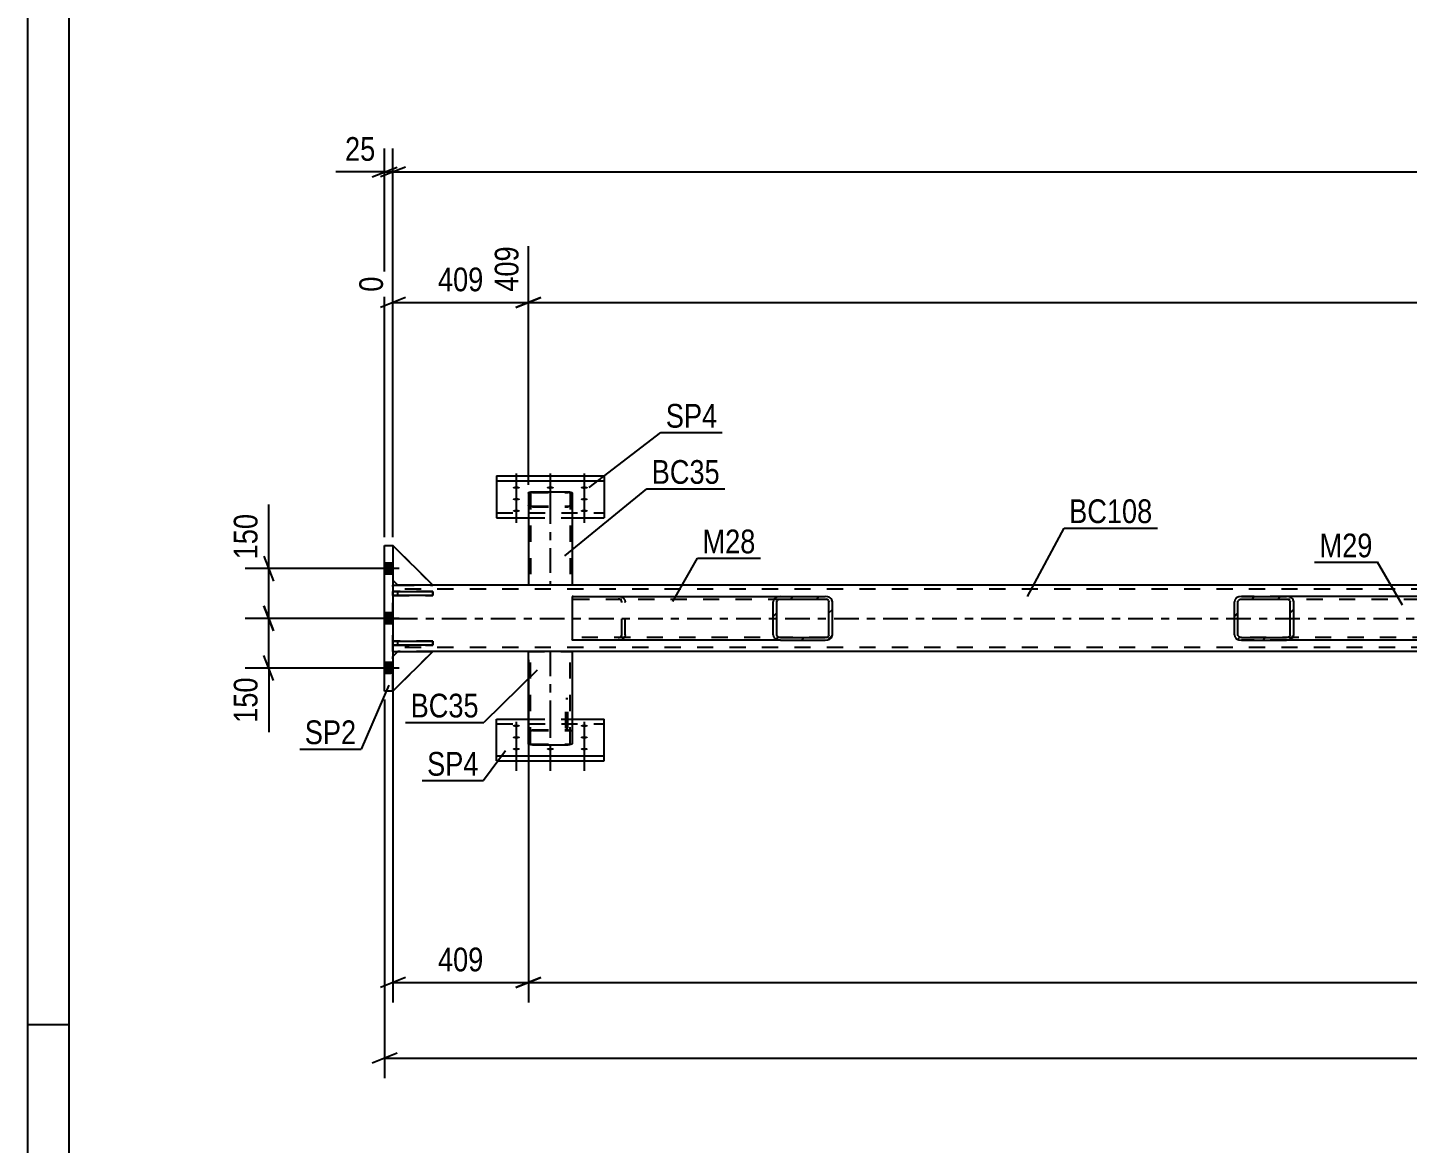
# Model space of a CAD drawing. Header units: millimetres. Extents: x -81 to 760, y -449 to 145.
# Drawn here: x -80.9 to 85.7, y -314 to -179.3 of the extents above; entities that cross this region are included whole.
import ezdxf

# ---------------------------------------------------------------- set-up
doc = ezdxf.new("R2010")
doc.units = ezdxf.units.MM
doc.linetypes.add('DXK_LINE_DOT2', pattern=[3.9198, 1.9599, -1.9599])
doc.linetypes.add('DXK_LINE_DOT3', pattern=[5.9187, 2.979, -0.9799, 0.9799, -0.9799])
doc.styles.add('Arial Narrow', font='ARIALN.TTF', dxfattribs={"height": 0.2})

# ---------------------------------------------------------------- blocks, each defined once
blk = doc.blocks.new('Unknown-389626899-1162 - 18990')
at = {"color": 5, "linetype": 'Continuous'}
for p, q in [((-80.92, 145.34), (-80.92, -448.66)), ((-75.92, 140.34), (-75.92, -443.66)), ((-75.92, -299.66), (-80.92, -299.66))]:
    blk.add_line(p, q, dxfattribs=at)
blk = doc.blocks.new('Part-389626899-48535 - 48534')
at = {"linetype": 'Continuous'}
h = blk.add_hatch(dxfattribs=at)
h.set_pattern_fill('', scale=0.7, style=0, pattern_type=0)
h.set_pattern_definition([(45, (15.7176, -253.1882), (-1.57154, 1.57154), [])])
h.paths.add_polyline_path([(15.39, -253.24), (15.72, -253.19), (16, -253.05), (16.19, -252.84), (16.25, -252.6), (16.25, -248.6), (16.19, -248.35), (16, -248.14), (15.72, -248.01), (15.39, -247.96), (9.97, -247.96), (9.63, -248.01), (9.35, -248.14), (9.16, -248.35), (9.1, -248.6), (9.1, -252.6), (9.16, -252.84), (9.35, -253.05), (9.63, -253.19), (9.97, -253.24)])
h.paths.add_polyline_path([(9.8, -252.89), (9.66, -252.82), (9.57, -252.72), (9.53, -252.6), (9.53, -248.6), (9.57, -248.47), (9.66, -248.37), (9.8, -248.3), (9.97, -248.28), (15.39, -248.28), (15.55, -248.3), (15.69, -248.37), (15.79, -248.47), (15.82, -248.6), (15.82, -252.6), (15.79, -252.72), (15.69, -252.82), (15.55, -252.89), (15.39, -252.92), (9.97, -252.92)])
at = {"color": 2, "linetype": 'Continuous'}
for p, q in [((-15.04, -247.96), (-15.17, -247.98)), ((-15.17, -247.98), (-15.17, -253.19)), ((-15.04, -247.96), (9.97, -247.96)), ((9.97, -247.96), (9.63, -248.01)), ((9.97, -247.96), (15.39, -247.96)), ((15.72, -248.01), (15.39, -247.96)), ((9.16, -248.35), (9.1, -248.6)), ((9.1, -252.6), (9.1, -248.6)), ((9.53, -248.6), (9.57, -248.47)), ((9.53, -252.6), (9.53, -248.6)), ((9.8, -248.3), (9.97, -248.28)), ((9.97, -248.28), (15.39, -248.28)), ((15.39, -248.28), (15.55, -248.3)), ((15.79, -248.47), (15.82, -248.6)), ((15.82, -252.6), (15.82, -248.6)), ((16.25, -248.6), (16.19, -248.35)), ((16.25, -252.6), (16.25, -248.6)), ((-15.17, -253.22), (-15.17, -253.19)), ((-15.04, -253.24), (-15.17, -253.22)), ((9.1, -252.6), (9.16, -252.84)), ((9.57, -252.72), (9.53, -252.6)), ((9.63, -253.19), (9.97, -253.24)), ((9.97, -252.92), (9.8, -252.89)), ((9.97, -252.92), (15.39, -252.92)), ((15.55, -252.89), (15.39, -252.92)), ((15.39, -253.24), (15.72, -253.19)), ((15.82, -252.6), (15.79, -252.72)), ((16.19, -252.84), (16.25, -252.6)), ((9.97, -253.24), (-15.04, -253.24)), ((9.97, -253.24), (15.39, -253.24))]:
    blk.add_line(p, q, dxfattribs=at)
at = {"color": 7, "linetype": 'DXK_LINE_DOT2'}
for p, q in [((-9.62, -247.96), (-9.28, -248.01)), ((9.97, -247.96), (15.39, -247.96)), ((-15.17, -248.3), (-15.04, -248.28)), ((-15.04, -248.28), (15.39, -248.28)), ((-9.45, -248.3), (-9.62, -248.28)), ((-9.18, -248.6), (-9.21, -248.47)), ((-9.18, -252.6), (-9.18, -248.6)), ((-8.81, -248.35), (-8.75, -248.6)), ((-8.75, -252.6), (-8.75, -248.6)), ((-15.04, -252.92), (-15.17, -252.9)), ((15.39, -252.92), (-15.04, -252.92)), ((-9.62, -252.92), (-9.45, -252.89)), ((-9.28, -253.19), (-9.62, -253.24)), ((-9.21, -252.72), (-9.18, -252.6)), ((-8.75, -252.6), (-8.81, -252.84)), ((9.97, -253.24), (15.39, -253.24))]:
    blk.add_line(p, q, dxfattribs=at)
for centre, radius, start, end in [((-9.49, -248.77), 0.792, 31.978, 75.1661), ((-9.55, -248.68), 0.396, 31.978, 75.1661), ((-9.55, -252.51), 0.396, 284.8339, 328.022), ((-9.49, -252.42), 0.792, 284.8339, 328.022)]:
    blk.add_arc(centre, radius, start, end, dxfattribs=at)
at = {"color": 2, "linetype": 'Continuous'}
for centre, radius, start, end in [((9.84, -248.77), 0.792, 104.8339, 148.022), ((15.51, -248.77), 0.792, 31.978, 75.1661), ((9.9, -248.68), 0.396, 104.8339, 148.022), ((15.45, -248.68), 0.396, 31.978, 75.1661), ((9.84, -252.42), 0.792, 211.978, 255.1661), ((9.9, -252.51), 0.396, 211.978, 255.1661), ((15.45, -252.51), 0.396, 284.8339, 328.022), ((15.51, -252.42), 0.792, 284.8339, 328.022)]:
    blk.add_arc(centre, radius, start, end, dxfattribs=at)
blk = doc.blocks.new('Part-389626899-48547 - 48534')
at = {"color": 2, "linetype": 'Continuous'}
for p, q in [((-20.45, -265.71), (-20.45, -254.6)), ((-15.17, -254.6), (-15.17, -265.71)), ((-20.42, -265.77), (-20.45, -265.71)), ((-20.31, -265.82), (-20.42, -265.77)), ((-20.16, -265.86), (-20.31, -265.82)), ((-19.97, -265.87), (-20.16, -265.86)), ((-19.97, -265.87), (-15.65, -265.87)), ((-15.47, -265.86), (-15.65, -265.87)), ((-15.31, -265.82), (-15.47, -265.86)), ((-15.21, -265.77), (-15.31, -265.82)), ((-15.17, -265.71), (-15.21, -265.77))]:
    blk.add_line(p, q, dxfattribs=at)
at = {"color": 7, "linetype": 'DXK_LINE_DOT2'}
for p, q in [((-20.45, -254.6), (-15.17, -254.6)), ((-20.21, -265.71), (-20.21, -254.6)), ((-15.41, -265.71), (-15.41, -254.6)), ((-20.45, -264.23), (-20.42, -264.17)), ((-20.42, -264.17), (-20.31, -264.12)), ((-20.31, -264.12), (-20.16, -264.08)), ((-20.19, -264.2), (-20.21, -264.23)), ((-20.14, -264.17), (-20.19, -264.2)), ((-20.16, -264.08), (-19.97, -264.07)), ((-20.06, -264.16), (-20.14, -264.17)), ((-19.97, -264.15), (-20.06, -264.16)), ((-19.97, -264.07), (-15.65, -264.07)), ((-19.97, -264.15), (-15.65, -264.15)), ((-15.65, -264.07), (-15.47, -264.08)), ((-15.56, -264.16), (-15.65, -264.15)), ((-15.48, -264.17), (-15.56, -264.16)), ((-15.48, -264.17), (-15.47, -264.18)), ((-15.47, -264.08), (-15.31, -264.12)), ((-15.47, -264.18), (-15.43, -264.2)), ((-15.41, -264.23), (-15.43, -264.2)), ((-15.31, -264.12), (-15.21, -264.17)), ((-15.21, -264.17), (-15.17, -264.23)), ((-20.21, -265.71), (-20.19, -265.74)), ((-20.19, -265.74), (-20.14, -265.77)), ((-20.14, -265.77), (-20.06, -265.78)), ((-20.06, -265.78), (-19.97, -265.79)), ((-19.97, -265.79), (-15.65, -265.79)), ((-15.65, -265.79), (-15.56, -265.78)), ((-15.56, -265.78), (-15.48, -265.77)), ((-15.48, -265.77), (-15.43, -265.74)), ((-15.43, -265.74), (-15.41, -265.71))]:
    blk.add_line(p, q, dxfattribs=at)
at = {"color": 7, "linetype": 'DXK_LINE_DOT3'}
blk.add_line((-17.81, -254.6), (-17.81, -264.97), dxfattribs=at)
blk = doc.blocks.new('Part-389626899-48548 - 48534')
at = {"linetype": 'Continuous'}
h = blk.add_hatch(dxfattribs=at)
h.set_pattern_fill('', scale=0.7, style=0, pattern_type=0)
h.set_pattern_definition([(45, (71.4103, -253.1882), (-1.57154, 1.57154), [])])
h.paths.add_polyline_path([(71.08, -253.24), (71.41, -253.19), (71.69, -253.05), (71.88, -252.84), (71.95, -252.6), (71.95, -248.6), (71.88, -248.35), (71.69, -248.14), (71.41, -248.01), (71.08, -247.96), (65.66, -247.96), (65.33, -248.01), (65.05, -248.14), (64.86, -248.35), (64.79, -248.6), (64.79, -252.6), (64.86, -252.84), (65.05, -253.05), (65.33, -253.19), (65.66, -253.24)])
h.paths.add_polyline_path([(65.49, -252.89), (65.35, -252.82), (65.26, -252.72), (65.22, -252.6), (65.22, -248.6), (65.26, -248.47), (65.35, -248.37), (65.49, -248.3), (65.66, -248.28), (71.08, -248.28), (71.24, -248.3), (71.39, -248.37), (71.48, -248.47), (71.51, -248.6), (71.51, -252.6), (71.48, -252.72), (71.39, -252.82), (71.24, -252.89), (71.08, -252.92), (65.66, -252.92)])
at = {"color": 2, "linetype": 'Continuous'}
for p, q in [((65.66, -247.96), (65.33, -248.01)), ((65.66, -247.96), (71.08, -247.96)), ((96.08, -247.96), (71.08, -247.96)), ((71.41, -248.01), (71.08, -247.96)), ((96.08, -247.96), (96.22, -247.98)), ((96.22, -247.98), (96.22, -248.01)), ((96.22, -248.01), (96.22, -248.14)), ((96.22, -248.14), (96.22, -248.6)), ((64.86, -248.35), (64.79, -248.6)), ((64.79, -252.6), (64.79, -248.6)), ((65.22, -248.6), (65.26, -248.47)), ((65.22, -252.6), (65.22, -248.6)), ((65.49, -248.3), (65.66, -248.28)), ((65.66, -248.28), (71.08, -248.28)), ((71.08, -248.28), (71.24, -248.3)), ((71.48, -248.47), (71.51, -248.6)), ((71.51, -252.6), (71.51, -248.6)), ((71.95, -248.6), (71.88, -248.35)), ((71.95, -252.6), (71.95, -248.6)), ((64.79, -252.6), (64.86, -252.84)), ((65.26, -252.72), (65.22, -252.6)), ((65.33, -253.19), (65.66, -253.24)), ((65.66, -252.92), (65.49, -252.89)), ((65.66, -252.92), (71.08, -252.92)), ((71.24, -252.89), (71.08, -252.92)), ((71.08, -253.24), (71.41, -253.19)), ((71.51, -252.6), (71.48, -252.72)), ((71.88, -252.84), (71.95, -252.6)), ((96.08, -253.24), (96.22, -253.22)), ((96.22, -253.22), (96.22, -252.6)), ((65.66, -253.24), (71.08, -253.24)), ((96.08, -253.24), (71.08, -253.24))]:
    blk.add_line(p, q, dxfattribs=at)
at = {"color": 7, "linetype": 'DXK_LINE_DOT2'}
for p, q in [((71.08, -247.96), (65.66, -247.96)), ((90.33, -248.01), (90.66, -247.96)), ((96.22, -247.98), (96.22, -247.98)), ((96.22, -248.14), (96.22, -248.3)), ((65.66, -248.28), (96.08, -248.28)), ((89.79, -248.6), (89.86, -248.35)), ((89.79, -252.6), (89.79, -248.6)), ((90.26, -248.47), (90.23, -248.6)), ((90.23, -252.6), (90.23, -248.6)), ((90.66, -248.28), (90.49, -248.3)), ((96.08, -248.28), (96.22, -248.3)), ((96.22, -252.6), (96.22, -248.35)), ((96.08, -252.92), (65.66, -252.92)), ((89.86, -252.84), (89.79, -252.6)), ((90.23, -252.6), (90.26, -252.72)), ((90.66, -253.24), (90.33, -253.19)), ((90.49, -252.89), (90.66, -252.92)), ((96.08, -252.92), (96.22, -252.9)), ((71.08, -253.24), (65.66, -253.24))]:
    blk.add_line(p, q, dxfattribs=at)
at = {"color": 2, "linetype": 'Continuous'}
for centre, radius, start, end in [((65.53, -248.77), 0.792, 104.8339, 148.022), ((71.21, -248.77), 0.792, 31.978, 75.1661), ((65.59, -248.68), 0.396, 104.8339, 148.022), ((71.14, -248.68), 0.396, 31.978, 75.1661), ((65.53, -252.42), 0.792, 211.978, 255.1661), ((65.59, -252.51), 0.396, 211.978, 255.1661), ((71.14, -252.51), 0.396, 284.8339, 328.022), ((71.21, -252.42), 0.792, 284.8339, 328.022)]:
    blk.add_arc(centre, radius, start, end, dxfattribs=at)
at = {"color": 7, "linetype": 'DXK_LINE_DOT2'}
for centre, radius, start, end in [((90.53, -248.77), 0.792, 104.8339, 148.022), ((90.6, -248.68), 0.396, 104.8339, 148.022), ((90.53, -252.42), 0.792, 211.978, 255.1661), ((90.6, -252.51), 0.396, 211.978, 255.1661)]:
    blk.add_arc(centre, radius, start, end, dxfattribs=at)
blk = doc.blocks.new('Part-389626899-48550 - 48534')
at = {"color": 2, "linetype": 'Continuous'}
for p, q in [((-36.81, -246.6), (-36.21, -246.6)), ((574.16, -246.6), (-32.01, -246.6)), ((-36.81, -254.6), (-36.21, -254.6)), ((574.16, -254.6), (-32.01, -254.6))]:
    blk.add_line(p, q, dxfattribs=at)
at = {"color": 7, "linetype": 'DXK_LINE_DOT2'}
for p, q in [((-36.81, -254.6), (-36.81, -246.6)), ((574.16, -247.08), (-36.81, -247.08)), ((-32.01, -246.6), (-36.21, -246.6)), ((574.16, -254.12), (-36.81, -254.12)), ((-32.01, -254.6), (-36.21, -254.6))]:
    blk.add_line(p, q, dxfattribs=at)
at = {"color": 7, "linetype": 'DXK_LINE_DOT3'}
blk.add_line((-36.81, -250.6), (574.16, -250.6), dxfattribs=at)
blk = doc.blocks.new('Part-389626899-48562 - 48534')
at = {"color": 2, "linetype": 'Continuous'}
for p, q in [((-37.81, -259.4), (-37.81, -241.8)), ((-37.81, -241.8), (-36.81, -241.8)), ((-36.81, -241.8), (-36.81, -259.4)), ((-36.81, -259.4), (-37.81, -259.4))]:
    blk.add_line(p, q, dxfattribs=at)
blk = doc.blocks.new('Part-389626899-48575 - 48534')
at = {"color": 7, "linetype": 'DXK_LINE_DOT2'}
for p, q in [((-32.01, -247.36), (-36.81, -247.36)), ((-36.81, -247.36), (-36.81, -247.84)), ((-36.81, -247.84), (-32.01, -247.84)), ((-36.21, -247.84), (-36.21, -247.36)), ((-32.01, -247.84), (-32.01, -247.36))]:
    blk.add_line(p, q, dxfattribs=at)
blk = doc.blocks.new('Bolt-389626899-48721 - 48534')
at = {"linetype": 'Continuous'}
for points in [[(-21.91, -263.72), (-22, -263.72), (-22.09, -263.71), (-22.17, -263.69), (-22.24, -263.67), (-22.29, -263.64), (-22.33, -263.61), (-22.35, -263.58), (-22.35, -263.55), (-22.33, -263.52), (-22.29, -263.49), (-22.24, -263.47), (-22.17, -263.45), (-22.09, -263.43), (-22, -263.42), (-21.91, -263.42), (-21.82, -263.42), (-21.73, -263.43), (-21.65, -263.45), (-21.58, -263.47), (-21.53, -263.49), (-21.49, -263.52), (-21.47, -263.55), (-21.47, -263.58), (-21.49, -263.61), (-21.53, -263.64), (-21.58, -263.67), (-21.65, -263.69), (-21.73, -263.71), (-21.82, -263.72)], [(-21.91, -265.12), (-22, -265.12), (-22.09, -265.11), (-22.17, -265.09), (-22.24, -265.07), (-22.29, -265.05), (-22.33, -265.02), (-22.35, -264.99), (-22.35, -264.95), (-22.33, -264.92), (-22.29, -264.89), (-22.24, -264.87), (-22.17, -264.85), (-22.09, -264.83), (-22, -264.82), (-21.91, -264.82), (-21.82, -264.82), (-21.73, -264.83), (-21.65, -264.85), (-21.58, -264.87), (-21.53, -264.89), (-21.49, -264.92), (-21.47, -264.95), (-21.47, -264.99), (-21.49, -265.02), (-21.53, -265.05), (-21.58, -265.07), (-21.65, -265.09), (-21.73, -265.11), (-21.82, -265.12)], [(-13.71, -263.72), (-13.8, -263.72), (-13.89, -263.71), (-13.97, -263.69), (-14.04, -263.67), (-14.09, -263.64), (-14.13, -263.61), (-14.15, -263.58), (-14.15, -263.55), (-14.13, -263.52), (-14.09, -263.49), (-14.04, -263.47), (-13.97, -263.45), (-13.89, -263.43), (-13.8, -263.42), (-13.71, -263.42), (-13.62, -263.42), (-13.53, -263.43), (-13.45, -263.45), (-13.38, -263.47), (-13.33, -263.49), (-13.29, -263.52), (-13.27, -263.55), (-13.27, -263.58), (-13.29, -263.61), (-13.33, -263.64), (-13.38, -263.67), (-13.45, -263.69), (-13.53, -263.71), (-13.62, -263.72)], [(-13.71, -265.12), (-13.8, -265.12), (-13.89, -265.11), (-13.97, -265.09), (-14.04, -265.07), (-14.09, -265.05), (-14.13, -265.02), (-14.15, -264.99), (-14.15, -264.95), (-14.13, -264.92), (-14.09, -264.89), (-14.04, -264.87), (-13.97, -264.85), (-13.89, -264.83), (-13.8, -264.82), (-13.71, -264.82), (-13.62, -264.82), (-13.53, -264.83), (-13.45, -264.85), (-13.38, -264.87), (-13.33, -264.89), (-13.29, -264.92), (-13.27, -264.95), (-13.27, -264.99), (-13.29, -265.02), (-13.33, -265.05), (-13.38, -265.07), (-13.45, -265.09), (-13.53, -265.11), (-13.62, -265.12)], [(-21.91, -266.52), (-22, -266.52), (-22.09, -266.51), (-22.17, -266.49), (-22.24, -266.47), (-22.29, -266.45), (-22.33, -266.42), (-22.35, -266.39), (-22.35, -266.36), (-22.33, -266.33), (-22.29, -266.3), (-22.24, -266.27), (-22.17, -266.25), (-22.09, -266.23), (-22, -266.23), (-21.91, -266.22), (-21.82, -266.23), (-21.73, -266.23), (-21.65, -266.25), (-21.58, -266.27), (-21.53, -266.3), (-21.49, -266.33), (-21.47, -266.36), (-21.47, -266.39), (-21.49, -266.42), (-21.53, -266.45), (-21.58, -266.47), (-21.65, -266.49), (-21.73, -266.51), (-21.82, -266.52)], [(-17.81, -266.52), (-17.9, -266.52), (-17.99, -266.51), (-18.07, -266.49), (-18.14, -266.47), (-18.19, -266.45), (-18.23, -266.42), (-18.25, -266.39), (-18.25, -266.36), (-18.23, -266.33), (-18.19, -266.3), (-18.14, -266.27), (-18.07, -266.25), (-17.99, -266.23), (-17.9, -266.23), (-17.81, -266.22), (-17.72, -266.23), (-17.63, -266.23), (-17.55, -266.25), (-17.48, -266.27), (-17.43, -266.3), (-17.39, -266.33), (-17.37, -266.36), (-17.37, -266.39), (-17.39, -266.42), (-17.43, -266.45), (-17.48, -266.47), (-17.55, -266.49), (-17.63, -266.51), (-17.72, -266.52)], [(-13.71, -266.52), (-13.8, -266.52), (-13.89, -266.51), (-13.97, -266.49), (-14.04, -266.47), (-14.09, -266.45), (-14.13, -266.42), (-14.15, -266.39), (-14.15, -266.36), (-14.13, -266.33), (-14.09, -266.3), (-14.04, -266.27), (-13.97, -266.25), (-13.89, -266.23), (-13.8, -266.23), (-13.71, -266.22), (-13.62, -266.23), (-13.53, -266.23), (-13.45, -266.25), (-13.38, -266.27), (-13.33, -266.3), (-13.29, -266.33), (-13.27, -266.36), (-13.27, -266.39), (-13.29, -266.42), (-13.33, -266.45), (-13.38, -266.47), (-13.45, -266.49), (-13.53, -266.51), (-13.62, -266.52)]]:
    blk.add_hatch(color=1, dxfattribs=at).paths.add_polyline_path(points)
at = {"color": 1, "linetype": 'Continuous'}
for p, q in [((-21.91, -263.08), (-21.91, -266.2)), ((-13.71, -263.08), (-13.71, -266.2)), ((-21.91, -264.48), (-21.91, -267.6)), ((-13.71, -264.48), (-13.71, -267.6)), ((-21.91, -265.88), (-21.91, -269)), ((-17.81, -265.88), (-17.81, -269)), ((-13.71, -265.88), (-13.71, -269))]:
    blk.add_line(p, q, dxfattribs=at)
at = {"color": 1, "linetype": 'DXK_LINE_DOT2'}
blk.add_line((-17.81, -263.08), (-17.81, -266.2), dxfattribs=at)
blk = doc.blocks.new('Part-389626899-48576 - 48534')
at = {"color": 7, "linetype": 'DXK_LINE_DOT2'}
for p, q in [((-32.01, -253.36), (-36.81, -253.36)), ((-36.81, -253.36), (-36.81, -253.84)), ((-36.81, -253.84), (-32.01, -253.84)), ((-36.21, -253.84), (-36.21, -253.36)), ((-32.01, -253.84), (-32.01, -253.36))]:
    blk.add_line(p, q, dxfattribs=at)
blk = doc.blocks.new('Part-389626899-48577 - 48534')
at = {"color": 2, "linetype": 'Continuous'}
for p, q in [((-36.81, -247.36), (-32.01, -247.36)), ((-36.81, -247.84), (-36.81, -247.36)), ((-32.01, -247.84), (-36.81, -247.84)), ((-32.01, -247.36), (-32.01, -247.84))]:
    blk.add_line(p, q, dxfattribs=at)
at = {"color": 7, "linetype": 'DXK_LINE_DOT2'}
blk.add_line((-36.21, -247.84), (-36.21, -247.36), dxfattribs=at)
blk = doc.blocks.new('Part-389626899-48578 - 48534')
at = {"color": 2, "linetype": 'Continuous'}
for p, q in [((-36.81, -253.36), (-32.01, -253.36)), ((-36.81, -253.84), (-36.81, -253.36)), ((-32.01, -253.84), (-36.81, -253.84)), ((-32.01, -253.36), (-32.01, -253.84))]:
    blk.add_line(p, q, dxfattribs=at)
at = {"color": 7, "linetype": 'DXK_LINE_DOT2'}
blk.add_line((-36.21, -253.84), (-36.21, -253.36), dxfattribs=at)
blk = doc.blocks.new('Bolt-389626899-48711 - 48534')
at = {"linetype": 'Continuous'}
for points in [[(-37.81, -243.94), (-37.81, -245.26), (-36.81, -245.26), (-36.81, -243.94)], [(-37.81, -243.94), (-37.81, -245.26), (-36.81, -245.26), (-36.81, -243.94)], [(-37.81, -243.94), (-37.81, -245.26), (-36.81, -245.26), (-36.81, -243.94)], [(-37.81, -243.94), (-37.81, -245.26), (-36.81, -245.26), (-36.81, -243.94)], [(-37.81, -249.94), (-37.81, -251.26), (-36.81, -251.26), (-36.81, -249.94)], [(-37.81, -249.94), (-37.81, -251.26), (-36.81, -251.26), (-36.81, -249.94)], [(-37.81, -255.94), (-37.81, -257.26), (-36.81, -257.26), (-36.81, -255.94)], [(-37.81, -255.94), (-37.81, -257.26), (-36.81, -257.26), (-36.81, -255.94)], [(-37.81, -255.94), (-37.81, -257.26), (-36.81, -257.26), (-36.81, -255.94)], [(-37.81, -255.94), (-37.81, -257.26), (-36.81, -257.26), (-36.81, -255.94)]]:
    blk.add_hatch(color=1, dxfattribs=at).paths.add_polyline_path(points)
at = {"color": 1, "linetype": 'Continuous'}
for p, q in [((-36.05, -244.6), (-40.81, -244.6)), ((-36.05, -244.6), (-40.81, -244.6)), ((-36.05, -244.6), (-40.81, -244.6)), ((-36.05, -244.6), (-40.81, -244.6)), ((-36.81, -243.94), (-37.81, -243.94)), ((-36.81, -243.94), (-37.81, -243.94)), ((-36.81, -243.94), (-37.81, -243.94)), ((-36.81, -243.94), (-37.81, -243.94)), ((-36.81, -245.26), (-37.81, -245.26)), ((-36.81, -245.26), (-37.81, -245.26)), ((-36.81, -245.26), (-37.81, -245.26)), ((-36.81, -245.26), (-37.81, -245.26)), ((-36.05, -250.6), (-40.81, -250.6)), ((-36.05, -250.6), (-40.81, -250.6)), ((-36.81, -249.94), (-37.81, -249.94)), ((-36.81, -249.94), (-37.81, -249.94)), ((-36.81, -251.26), (-37.81, -251.26)), ((-36.81, -251.26), (-37.81, -251.26)), ((-36.81, -255.94), (-37.81, -255.94)), ((-36.81, -255.94), (-37.81, -255.94)), ((-36.81, -255.94), (-37.81, -255.94)), ((-36.81, -255.94), (-37.81, -255.94)), ((-36.05, -256.6), (-40.81, -256.6)), ((-36.05, -256.6), (-40.81, -256.6)), ((-36.05, -256.6), (-40.81, -256.6)), ((-36.05, -256.6), (-40.81, -256.6)), ((-36.81, -257.26), (-37.81, -257.26)), ((-36.81, -257.26), (-37.81, -257.26)), ((-36.81, -257.26), (-37.81, -257.26)), ((-36.81, -257.26), (-37.81, -257.26))]:
    blk.add_line(p, q, dxfattribs=at)
blk = doc.blocks.new('Part-389626899-48579 - 48534')
at = {"color": 7, "linetype": 'DXK_LINE_DOT2'}
for p, q in [((-36.81, -255.2), (-36.21, -254.6)), ((-32.01, -254.6), (-36.81, -259.4)), ((-36.21, -254.6), (-32.01, -254.6)), ((-36.81, -259.4), (-36.81, -255.2))]:
    blk.add_line(p, q, dxfattribs=at)
blk = doc.blocks.new('Part-389626899-48580 - 48534')
at = {"color": 2, "linetype": 'Continuous'}
for p, q in [((-36.81, -255.2), (-36.21, -254.6)), ((-32.01, -254.6), (-36.81, -259.4)), ((-36.21, -254.6), (-32.01, -254.6))]:
    blk.add_line(p, q, dxfattribs=at)
at = {"color": 7, "linetype": 'DXK_LINE_DOT2'}
blk.add_line((-36.81, -259.4), (-36.81, -255.2), dxfattribs=at)
blk = doc.blocks.new('Part-389626899-48581 - 48534')
at = {"color": 7, "linetype": 'DXK_LINE_DOT2'}
for p, q in [((-36.81, -255.2), (-36.21, -254.6)), ((-32.01, -254.6), (-36.81, -259.4)), ((-36.21, -254.6), (-32.01, -254.6)), ((-36.81, -259.4), (-36.81, -255.2))]:
    blk.add_line(p, q, dxfattribs=at)
blk = doc.blocks.new('Part-389626899-48582 - 48534')
at = {"color": 7, "linetype": 'DXK_LINE_DOT2'}
for p, q in [((-32.01, -246.6), (-36.81, -241.8)), ((-36.81, -241.8), (-36.81, -246)), ((-36.81, -246), (-36.21, -246.6)), ((-36.21, -246.6), (-32.01, -246.6))]:
    blk.add_line(p, q, dxfattribs=at)
blk = doc.blocks.new('Part-389626899-48583 - 48534')
at = {"color": 2, "linetype": 'Continuous'}
for p, q in [((-32.01, -246.6), (-36.81, -241.8)), ((-36.81, -246), (-36.21, -246.6)), ((-32.01, -246.6), (-36.21, -246.6))]:
    blk.add_line(p, q, dxfattribs=at)
at = {"color": 7, "linetype": 'DXK_LINE_DOT2'}
blk.add_line((-36.81, -241.8), (-36.81, -246), dxfattribs=at)
blk = doc.blocks.new('Part-389626899-48584 - 48534')
at = {"color": 7, "linetype": 'DXK_LINE_DOT2'}
for p, q in [((-32.01, -246.6), (-36.81, -241.8)), ((-36.81, -241.8), (-36.81, -246)), ((-36.81, -246), (-36.21, -246.6)), ((-36.21, -246.6), (-32.01, -246.6))]:
    blk.add_line(p, q, dxfattribs=at)
blk = doc.blocks.new('Part-389626899-48594 - 48534')
at = {"color": 2, "linetype": 'Continuous'}
for p, q in [((-20.45, -235.48), (-20.42, -235.42)), ((-20.45, -235.48), (-20.45, -246.6)), ((-20.42, -235.42), (-20.31, -235.37)), ((-20.31, -235.37), (-20.16, -235.33)), ((-20.16, -235.33), (-19.97, -235.32)), ((-19.97, -235.32), (-15.65, -235.32)), ((-15.65, -235.32), (-15.47, -235.33)), ((-15.47, -235.33), (-15.31, -235.37)), ((-15.31, -235.37), (-15.21, -235.42)), ((-15.21, -235.42), (-15.17, -235.48)), ((-15.17, -235.48), (-15.17, -246.6))]:
    blk.add_line(p, q, dxfattribs=at)
at = {"color": 7, "linetype": 'DXK_LINE_DOT2'}
for p, q in [((-20.19, -235.45), (-20.21, -235.48)), ((-20.21, -235.48), (-20.21, -246.6)), ((-20.14, -235.43), (-20.19, -235.45)), ((-20.06, -235.41), (-20.14, -235.43)), ((-19.97, -235.4), (-20.06, -235.41)), ((-19.97, -235.4), (-15.65, -235.4)), ((-15.56, -235.41), (-15.65, -235.4)), ((-15.48, -235.43), (-15.56, -235.41)), ((-15.43, -235.45), (-15.48, -235.43)), ((-15.41, -235.48), (-15.43, -235.45)), ((-15.41, -235.48), (-15.41, -246.6)), ((-20.42, -237.03), (-20.45, -236.96)), ((-20.31, -237.08), (-20.42, -237.03)), ((-20.16, -237.11), (-20.31, -237.08)), ((-20.21, -236.96), (-20.19, -236.99)), ((-20.19, -236.99), (-20.14, -237.02)), ((-19.97, -237.13), (-20.16, -237.11)), ((-20.14, -237.02), (-20.06, -237.04)), ((-20.06, -237.04), (-19.97, -237.04)), ((-19.97, -237.04), (-15.65, -237.04)), ((-19.97, -237.13), (-15.65, -237.13)), ((-15.65, -237.04), (-15.56, -237.04)), ((-15.47, -237.11), (-15.65, -237.13)), ((-15.56, -237.04), (-15.48, -237.02)), ((-15.48, -237.02), (-15.47, -237.01)), ((-15.47, -237.01), (-15.43, -236.99)), ((-15.31, -237.08), (-15.47, -237.11)), ((-15.43, -236.99), (-15.41, -236.96)), ((-15.21, -237.03), (-15.31, -237.08)), ((-15.17, -236.96), (-15.21, -237.03)), ((-15.17, -246.6), (-20.45, -246.6))]:
    blk.add_line(p, q, dxfattribs=at)
at = {"color": 7, "linetype": 'DXK_LINE_DOT3'}
blk.add_line((-17.81, -236.22), (-17.81, -246.6), dxfattribs=at)
blk = doc.blocks.new('Part-389626899-48595 - 48534')
at = {"color": 2, "linetype": 'Continuous'}
for p, q in [((-24.31, -233.4), (-11.31, -233.4)), ((-24.31, -233.4), (-24.31, -238.45)), ((-24.31, -234), (-11.31, -234)), ((-11.31, -233.4), (-11.31, -238.45)), ((-24.31, -238.45), (-20.45, -238.45)), ((-15.17, -238.45), (-11.31, -238.45))]:
    blk.add_line(p, q, dxfattribs=at)
at = {"color": 7, "linetype": 'DXK_LINE_DOT2'}
for p, q in [((-24.31, -237.85), (-11.31, -237.85)), ((-20.45, -238.45), (-20.42, -238.45)), ((-20.42, -238.45), (-15.17, -238.45))]:
    blk.add_line(p, q, dxfattribs=at)
blk = doc.blocks.new('Part-389626899-48596 - 48534')
at = {"color": 2, "linetype": 'Continuous'}
for p, q in [((-24.31, -267.79), (-24.31, -262.75)), ((-24.31, -262.75), (-20.45, -262.75)), ((-15.17, -262.75), (-11.31, -262.75)), ((-11.31, -267.79), (-11.31, -262.75)), ((-24.31, -267.19), (-11.31, -267.19)), ((-24.31, -267.79), (-11.31, -267.79))]:
    blk.add_line(p, q, dxfattribs=at)
at = {"color": 7, "linetype": 'DXK_LINE_DOT2'}
for p, q in [((-20.45, -262.75), (-20.42, -262.75)), ((-20.42, -262.75), (-15.17, -262.75)), ((-24.31, -263.35), (-11.31, -263.35))]:
    blk.add_line(p, q, dxfattribs=at)
blk = doc.blocks.new('Part-389626899-48702 - 48534')
at = {"color": 7, "linetype": 'DXK_LINE_DOT2'}
for p, q in [((-15.93, -263.86), (-15.93, -260.31)), ((-15.69, -260.31), (-15.93, -260.31)), ((-15.69, -263.86), (-15.69, -260.31)), ((-15.93, -262.75), (-15.69, -262.75)), ((-15.93, -263.5), (-15.69, -263.5)), ((-15.93, -263.86), (-15.69, -263.86))]:
    blk.add_line(p, q, dxfattribs=at)
blk = doc.blocks.new('Bolt-389626899-48720 - 48534')
at = {"linetype": 'Continuous'}
for points in [[(-21.91, -234.67), (-21.82, -234.67), (-21.73, -234.68), (-21.65, -234.7), (-21.58, -234.72), (-21.53, -234.75), (-21.49, -234.77), (-21.47, -234.81), (-21.47, -234.84), (-21.49, -234.87), (-21.53, -234.9), (-21.58, -234.92), (-21.65, -234.94), (-21.73, -234.96), (-21.82, -234.97), (-21.91, -234.97), (-22, -234.97), (-22.09, -234.96), (-22.17, -234.94), (-22.24, -234.92), (-22.29, -234.9), (-22.33, -234.87), (-22.35, -234.84), (-22.35, -234.81), (-22.33, -234.77), (-22.29, -234.75), (-22.24, -234.72), (-22.17, -234.7), (-22.09, -234.68), (-22, -234.67)], [(-17.81, -234.67), (-17.72, -234.67), (-17.63, -234.68), (-17.55, -234.7), (-17.48, -234.72), (-17.43, -234.75), (-17.39, -234.77), (-17.37, -234.81), (-17.37, -234.84), (-17.39, -234.87), (-17.43, -234.9), (-17.48, -234.92), (-17.55, -234.94), (-17.63, -234.96), (-17.72, -234.97), (-17.81, -234.97), (-17.9, -234.97), (-17.99, -234.96), (-18.07, -234.94), (-18.14, -234.92), (-18.19, -234.9), (-18.23, -234.87), (-18.25, -234.84), (-18.25, -234.81), (-18.23, -234.77), (-18.19, -234.75), (-18.14, -234.72), (-18.07, -234.7), (-17.99, -234.68), (-17.9, -234.67)], [(-13.71, -234.67), (-13.62, -234.67), (-13.53, -234.68), (-13.45, -234.7), (-13.38, -234.72), (-13.33, -234.75), (-13.29, -234.77), (-13.27, -234.81), (-13.27, -234.84), (-13.29, -234.87), (-13.33, -234.9), (-13.38, -234.92), (-13.45, -234.94), (-13.53, -234.96), (-13.62, -234.97), (-13.71, -234.97), (-13.8, -234.97), (-13.89, -234.96), (-13.97, -234.94), (-14.04, -234.92), (-14.09, -234.9), (-14.13, -234.87), (-14.15, -234.84), (-14.15, -234.81), (-14.13, -234.77), (-14.09, -234.75), (-14.04, -234.72), (-13.97, -234.7), (-13.89, -234.68), (-13.8, -234.67)], [(-21.91, -236.07), (-21.82, -236.08), (-21.73, -236.09), (-21.65, -236.1), (-21.58, -236.12), (-21.53, -236.15), (-21.49, -236.18), (-21.47, -236.21), (-21.47, -236.24), (-21.49, -236.27), (-21.53, -236.3), (-21.58, -236.32), (-21.65, -236.35), (-21.73, -236.36), (-21.82, -236.37), (-21.91, -236.37), (-22, -236.37), (-22.09, -236.36), (-22.17, -236.35), (-22.24, -236.32), (-22.29, -236.3), (-22.33, -236.27), (-22.35, -236.24), (-22.35, -236.21), (-22.33, -236.18), (-22.29, -236.15), (-22.24, -236.12), (-22.17, -236.1), (-22.09, -236.09), (-22, -236.08)], [(-13.71, -236.07), (-13.62, -236.08), (-13.53, -236.09), (-13.45, -236.1), (-13.38, -236.12), (-13.33, -236.15), (-13.29, -236.18), (-13.27, -236.21), (-13.27, -236.24), (-13.29, -236.27), (-13.33, -236.3), (-13.38, -236.32), (-13.45, -236.35), (-13.53, -236.36), (-13.62, -236.37), (-13.71, -236.37), (-13.8, -236.37), (-13.89, -236.36), (-13.97, -236.35), (-14.04, -236.32), (-14.09, -236.3), (-14.13, -236.27), (-14.15, -236.24), (-14.15, -236.21), (-14.13, -236.18), (-14.09, -236.15), (-14.04, -236.12), (-13.97, -236.1), (-13.89, -236.09), (-13.8, -236.08)], [(-21.91, -237.48), (-21.82, -237.48), (-21.73, -237.49), (-21.65, -237.5), (-21.58, -237.53), (-21.53, -237.55), (-21.49, -237.58), (-21.47, -237.61), (-21.47, -237.64), (-21.49, -237.67), (-21.53, -237.7), (-21.58, -237.73), (-21.65, -237.75), (-21.73, -237.76), (-21.82, -237.77), (-21.91, -237.78), (-22, -237.77), (-22.09, -237.76), (-22.17, -237.75), (-22.24, -237.73), (-22.29, -237.7), (-22.33, -237.67), (-22.35, -237.64), (-22.35, -237.61), (-22.33, -237.58), (-22.29, -237.55), (-22.24, -237.53), (-22.17, -237.5), (-22.09, -237.49), (-22, -237.48)], [(-13.71, -237.48), (-13.62, -237.48), (-13.53, -237.49), (-13.45, -237.5), (-13.38, -237.53), (-13.33, -237.55), (-13.29, -237.58), (-13.27, -237.61), (-13.27, -237.64), (-13.29, -237.67), (-13.33, -237.7), (-13.38, -237.73), (-13.45, -237.75), (-13.53, -237.76), (-13.62, -237.77), (-13.71, -237.78), (-13.8, -237.77), (-13.89, -237.76), (-13.97, -237.75), (-14.04, -237.73), (-14.09, -237.7), (-14.13, -237.67), (-14.15, -237.64), (-14.15, -237.61), (-14.13, -237.58), (-14.09, -237.55), (-14.04, -237.53), (-13.97, -237.5), (-13.89, -237.49), (-13.8, -237.48)]]:
    blk.add_hatch(color=1, dxfattribs=at).paths.add_polyline_path(points)
at = {"color": 1, "linetype": 'Continuous'}
for p, q in [((-21.91, -233.13), (-21.91, -236.25)), ((-17.81, -233.13), (-17.81, -236.25)), ((-13.71, -233.13), (-13.71, -236.25)), ((-21.91, -234.53), (-21.91, -237.65)), ((-13.71, -234.53), (-13.71, -237.65)), ((-21.91, -235.93), (-21.91, -239.05)), ((-13.71, -235.93), (-13.71, -239.05))]:
    blk.add_line(p, q, dxfattribs=at)
at = {"color": 1, "linetype": 'DXK_LINE_DOT2'}
blk.add_line((-17.81, -235.93), (-17.81, -239.05), dxfattribs=at)
blk = doc.blocks.new('StraightDimension-389626899-58176 - 48534')
at = {"color": 7, "linetype": 'Continuous'}
for p, q in [((-37.81, -240.8), (-37.81, -193.87)), ((-36.81, -240.8), (-36.81, -193.87)), ((-39.31, -197.32), (-36.31, -196.12)), ((-35.31, -196.12), (-38.31, -197.32)), ((-37.81, -196.72), (-36.81, -196.72))]:
    blk.add_line(p, q, dxfattribs=at)
at = {"color": 0}
blk.add_wipeout([(-38.34, -195.97), (-38.34, -191.77), (-43.19, -191.77), (-43.19, -195.97)], dxfattribs=at)
at = {"color": 7, "linetype": 'Continuous'}
blk.add_line((-37.81, -196.72), (-43.72, -196.72), dxfattribs=at)
blk.add_line((-37.81, -196.72), (-43.72, -196.72), dxfattribs=at)
at = {"color": 3, "style": 'Arial Narrow'}
blk.add_text('25', height=2.863, dxfattribs=at).set_placement((-42.59, -195.37))
blk = doc.blocks.new('StraightDimension-389626899-58140 - 48534')
at = {"color": 7, "linetype": 'Continuous'}
for p, q in [((-20.45, -255.6), (-20.45, -296.96)), ((-18.95, -293.96), (-21.95, -295.16)), ((-20.45, -294.56), (212.88, -294.56))]:
    blk.add_line(p, q, dxfattribs=at)
blk = doc.blocks.new('StraightDimension-389626899-58141 - 48534')
at = {"color": 7, "linetype": 'Continuous'}
for p, q in [((-36.81, -255.6), (-36.81, -296.96)), ((-20.45, -255.6), (-20.45, -296.96)), ((-35.31, -293.96), (-38.31, -295.16)), ((-36.81, -294.56), (-20.45, -294.56)), ((-21.95, -295.16), (-18.95, -293.96))]:
    blk.add_line(p, q, dxfattribs=at)
at = {"color": 0}
blk.add_wipeout([(-25.29, -293.81), (-25.29, -289.61), (-31.97, -289.61), (-31.97, -293.81)], dxfattribs=at)
at = {"color": 3, "style": 'Arial Narrow'}
blk.add_text('409', height=2.863, dxfattribs=at).set_placement((-31.37, -293.21))
blk = doc.blocks.new('StraightDimension-389626899-69603 - 48534')
at = {"color": 7, "linetype": 'Continuous'}
for p, q in [((-52.41, -249.1), (-51.21, -252.1)), ((-40.23, -250.6), (-54.66, -250.6)), ((-51.81, -256.6), (-51.81, -250.6)), ((-51.21, -258.1), (-52.41, -255.1)), ((-40.81, -256.6), (-54.66, -256.6))]:
    blk.add_line(p, q, dxfattribs=at)
at = {"color": 0}
blk.add_wipeout([(-52.56, -257.12), (-56.76, -257.12), (-56.76, -263.81), (-52.56, -263.81)], dxfattribs=at)
at = {"color": 7, "linetype": 'Continuous'}
blk.add_line((-51.81, -256.6), (-51.81, -264.33), dxfattribs=at)
blk.add_line((-51.81, -256.6), (-51.81, -264.33), dxfattribs=at)
at = {"color": 3, "style": 'Arial Narrow'}
blk.add_text('150', height=2.863, rotation=90.0002, dxfattribs=at).set_placement((-53.16, -263.21))
blk = doc.blocks.new('StraightDimension-389626899-58175 - 48534')
at = {"color": 7, "linetype": 'Continuous'}
for p, q in [((-36.81, -240.8), (-36.81, -193.87)), ((-35.31, -196.12), (-38.31, -197.32)), ((-36.81, -196.72), (585.06, -196.72))]:
    blk.add_line(p, q, dxfattribs=at)
blk = doc.blocks.new('StraightDimension-389626899-58241 - 48534')
at = {"color": 7, "linetype": 'Continuous'}
for p, q in [((-37.81, -260.4), (-37.81, -306.1)), ((-36.31, -303.1), (-39.31, -304.3)), ((-37.81, -303.7), (586.06, -303.7))]:
    blk.add_line(p, q, dxfattribs=at)
blk = doc.blocks.new('StraightDimension-389626899-66216 - 48534')
at = {"color": 7, "linetype": 'Continuous'}
for p, q in [((-20.45, -234.48), (-20.45, -205.68)), ((-18.95, -211.87), (-21.95, -213.07)), ((-20.45, -212.47), (202.8, -212.47))]:
    blk.add_line(p, q, dxfattribs=at)
blk = doc.blocks.new('StraightDimension-389626899-66217 - 48534')
at = {"color": 7, "linetype": 'Continuous'}
for p, q in [((-20.45, -234.48), (-20.45, -205.68)), ((-36.81, -240.8), (-36.81, -209.34)), ((-35.31, -211.87), (-38.31, -213.07)), ((-36.81, -212.47), (-20.45, -212.47)), ((-21.95, -213.07), (-18.95, -211.87))]:
    blk.add_line(p, q, dxfattribs=at)
at = {"color": 0}
blk.add_wipeout([(-25.29, -211.72), (-25.29, -207.52), (-31.97, -207.52), (-31.97, -211.72)], dxfattribs=at)
at = {"color": 0, "linetype": 'Continuous'}
blk.add_wipeout([(-37.41, -208.74), (-41.61, -208.74), (-41.61, -211.77), (-37.41, -211.77)], dxfattribs=at)
at = {"color": 3, "linetype": 'Continuous', "style": 'Arial Narrow'}
blk.add_text('0', height=2.86, rotation=90.0002, dxfattribs=at).set_placement((-38.01, -211.17))
at = {"color": 0, "linetype": 'Continuous'}
blk.add_wipeout([(-21.05, -205.08), (-25.25, -205.08), (-25.25, -211.77), (-21.05, -211.77)], dxfattribs=at)
at = {"color": 3, "linetype": 'Continuous', "style": 'Arial Narrow'}
blk.add_text('409', height=2.863, rotation=90.0002, dxfattribs=at).set_placement((-21.65, -211.17))
at = {"color": 3, "style": 'Arial Narrow'}
blk.add_text('409', height=2.863, dxfattribs=at).set_placement((-31.37, -211.12))
blk = doc.blocks.new('StraightDimension-389626899-69602 - 48534')
at = {"color": 7, "linetype": 'Continuous'}
for p, q in [((-52.41, -243.1), (-51.21, -246.1)), ((-40.81, -244.6), (-54.66, -244.6)), ((-51.81, -250.6), (-51.81, -244.6)), ((-51.21, -252.1), (-52.41, -249.1)), ((-40.23, -250.6), (-54.66, -250.6))]:
    blk.add_line(p, q, dxfattribs=at)
at = {"color": 0}
blk.add_wipeout([(-52.56, -237.39), (-56.76, -237.39), (-56.76, -244.07), (-52.56, -244.07)], dxfattribs=at)
at = {"color": 7, "linetype": 'Continuous'}
blk.add_line((-51.81, -244.6), (-51.81, -236.86), dxfattribs=at)
blk.add_line((-51.81, -244.6), (-51.81, -236.86), dxfattribs=at)
at = {"color": 3, "style": 'Arial Narrow'}
blk.add_text('150', height=2.863, rotation=90.0002, dxfattribs=at).set_placement((-53.16, -243.47))
blk = doc.blocks.new('Mark-389626899-50191 - 48534')
at = {"color": 0}
blk.add_wipeout([(2.35, -227.58), (2.35, -224.58), (-3.86, -224.58), (-3.86, -227.58)], dxfattribs=at)
blk.add_wipeout([(2.35, -227.58), (2.35, -224.58), (-3.86, -224.58), (-3.86, -227.58)], dxfattribs=at)
at = {"color": 30, "linetype": 'Continuous'}
for p, q in [((-13.12, -234.81), (-4.46, -228.18)), ((-4.46, -228.18), (2.95, -228.18))]:
    blk.add_line(p, q, dxfattribs=at)
at = {"color": 3, "style": 'Arial Narrow'}
blk.add_text('SP4', height=2.863, dxfattribs=at).set_placement((-3.86, -227.58))
blk = doc.blocks.new('Mark-389626899-50167 - 48534')
at = {"color": 0}
blk.add_wipeout([(-41.24, -265.78), (-41.24, -262.78), (-47.45, -262.78), (-47.45, -265.78)], dxfattribs=at)
blk.add_wipeout([(-41.24, -265.78), (-41.24, -262.78), (-47.45, -262.78), (-47.45, -265.78)], dxfattribs=at)
at = {"color": 30, "linetype": 'Continuous'}
for p in [(-37.32, -258.66), (-48.05, -266.38)]:
    blk.add_line(p, (-40.64, -266.38), dxfattribs=at)
at = {"color": 3, "style": 'Arial Narrow'}
blk.add_text('SP2', height=2.863, dxfattribs=at).set_placement((-47.45, -265.78))
blk = doc.blocks.new('Mark-389626899-50194 - 48534')
at = {"color": 0}
blk.add_wipeout([(-26.47, -269.59), (-26.47, -266.59), (-32.68, -266.59), (-32.68, -269.59)], dxfattribs=at)
blk.add_wipeout([(-26.47, -269.59), (-26.47, -266.59), (-32.68, -266.59), (-32.68, -269.59)], dxfattribs=at)
at = {"color": 30, "linetype": 'Continuous'}
for p in [(-23.22, -266.58), (-33.28, -270.19)]:
    blk.add_line(p, (-25.87, -270.19), dxfattribs=at)
at = {"color": 3, "style": 'Arial Narrow'}
blk.add_text('SP4', height=2.863, dxfattribs=at).set_placement((-32.68, -269.59))
blk = doc.blocks.new('Mark-389626899-50128 - 48534')
at = {"color": 0}
blk.add_wipeout([(6.97, -242.75), (6.97, -239.75), (0.57, -239.75), (0.57, -242.75)], dxfattribs=at)
blk.add_wipeout([(6.97, -242.75), (6.97, -239.75), (0.57, -239.75), (0.57, -242.75)], dxfattribs=at)
at = {"color": 30, "linetype": 'Continuous'}
for p, q in [((-3.03, -248.55), (-0.03, -243.35)), ((-0.03, -243.35), (7.57, -243.35))]:
    blk.add_line(p, q, dxfattribs=at)
at = {"color": 3, "style": 'Arial Narrow'}
blk.add_text('M28', height=2.863, dxfattribs=at).set_placement((0.57, -242.75))
blk = doc.blocks.new('Mark-389626899-50152 - 48534')
at = {"color": 0}
blk.add_wipeout([(-26.45, -262.56), (-26.45, -259.56), (-34.67, -259.56), (-34.67, -262.56)], dxfattribs=at)
blk.add_wipeout([(-26.45, -262.56), (-26.45, -259.56), (-34.67, -259.56), (-34.67, -262.56)], dxfattribs=at)
at = {"color": 30, "linetype": 'Continuous'}
for p in [(-19.38, -256.86), (-35.27, -263.16)]:
    blk.add_line(p, (-25.85, -263.16), dxfattribs=at)
at = {"color": 3, "style": 'Arial Narrow'}
blk.add_text('BC35', height=2.863, dxfattribs=at).set_placement((-34.67, -262.56))
blk = doc.blocks.new('Mark-389626899-50155 - 48534')
at = {"color": 0}
blk.add_wipeout([(81.47, -243.23), (81.47, -240.23), (75.07, -240.23), (75.07, -243.23)], dxfattribs=at)
blk.add_wipeout([(81.47, -243.23), (81.47, -240.23), (75.07, -240.23), (75.07, -243.23)], dxfattribs=at)
at = {"color": 30, "linetype": 'Continuous'}
for p in [(74.47, -243.83), (85.07, -249.02)]:
    blk.add_line(p, (82.07, -243.83), dxfattribs=at)
at = {"color": 3, "style": 'Arial Narrow'}
blk.add_text('M29', height=2.863, dxfattribs=at).set_placement((75.07, -243.23))
blk = doc.blocks.new('Mark-389626899-50161 - 48534')
at = {"color": 0}
blk.add_wipeout([(54.89, -239.1), (54.89, -236.1), (44.84, -236.1), (44.84, -239.1)], dxfattribs=at)
blk.add_wipeout([(54.89, -239.1), (54.89, -236.1), (44.84, -236.1), (44.84, -239.1)], dxfattribs=at)
at = {"color": 30, "linetype": 'Continuous'}
for p, q in [((39.8, -247.96), (44.24, -239.7)), ((44.24, -239.7), (55.49, -239.7))]:
    blk.add_line(p, q, dxfattribs=at)
at = {"color": 3, "style": 'Arial Narrow'}
blk.add_text('BC108', height=2.863, dxfattribs=at).set_placement((44.84, -239.1))
blk = doc.blocks.new('Mark-389626899-50188 - 48534')
at = {"color": 0}
blk.add_wipeout([(2.66, -234.36), (2.66, -231.36), (-5.56, -231.36), (-5.56, -234.36)], dxfattribs=at)
blk.add_wipeout([(2.66, -234.36), (2.66, -231.36), (-5.56, -231.36), (-5.56, -234.36)], dxfattribs=at)
at = {"color": 30, "linetype": 'Continuous'}
for p, q in [((-16.06, -243.04), (-6.16, -234.96)), ((-6.16, -234.96), (3.26, -234.96))]:
    blk.add_line(p, q, dxfattribs=at)
at = {"color": 3, "style": 'Arial Narrow'}
blk.add_text('BC35', height=2.863, dxfattribs=at).set_placement((-5.56, -234.36))

msp = doc.modelspace()

# ---------------------------------------------------------------- block references
for name in ['Unknown-389626899-1162 - 18990', 'Bolt-389626899-48720 - 48534', 'Part-389626899-48595 - 48534', 'Part-389626899-48594 - 48534', 'Part-389626899-48562 - 48534', 'Part-389626899-48582 - 48534', 'Part-389626899-48583 - 48534', 'Part-389626899-48584 - 48534', 'Bolt-389626899-48711 - 48534', 'Part-389626899-48550 - 48534', 'Part-389626899-48575 - 48534', 'Part-389626899-48577 - 48534', 'Part-389626899-48535 - 48534', 'Part-389626899-48548 - 48534', 'Part-389626899-48576 - 48534', 'Part-389626899-48578 - 48534', 'Part-389626899-48579 - 48534', 'Part-389626899-48580 - 48534', 'Part-389626899-48581 - 48534', 'Part-389626899-48547 - 48534', 'Part-389626899-48702 - 48534', 'Part-389626899-48596 - 48534', 'Bolt-389626899-48721 - 48534']:
    msp.add_blockref(name, (0, 0))

# ---------------------------------------------------------------- next in the draw order: block references
for name in ['StraightDimension-389626899-58176 - 48534', 'StraightDimension-389626899-69603 - 48534', 'StraightDimension-389626899-58140 - 48534']:
    msp.add_blockref(name, (0, 0))

# ---------------------------------------------------------------- next in the draw order: block references
for name in ['StraightDimension-389626899-58175 - 48534', 'StraightDimension-389626899-58141 - 48534']:
    msp.add_blockref(name, (0, 0))

# ---------------------------------------------------------------- next in the draw order: block references
for name in ['StraightDimension-389626899-66216 - 48534', 'Mark-389626899-50128 - 48534', 'Mark-389626899-50155 - 48534', 'StraightDimension-389626899-58241 - 48534']:
    msp.add_blockref(name, (0, 0))

# ---------------------------------------------------------------- next in the draw order: block references
for name in ['StraightDimension-389626899-66217 - 48534', 'Mark-389626899-50191 - 48534', 'Mark-389626899-50161 - 48534', 'Mark-389626899-50152 - 48534', 'Mark-389626899-50167 - 48534', 'Mark-389626899-50194 - 48534']:
    msp.add_blockref(name, (0, 0))

# ---------------------------------------------------------------- next in the draw order: block references
for name in ['Mark-389626899-50188 - 48534', 'StraightDimension-389626899-69602 - 48534']:
    msp.add_blockref(name, (0, 0))

doc.saveas('drawing.dxf')
